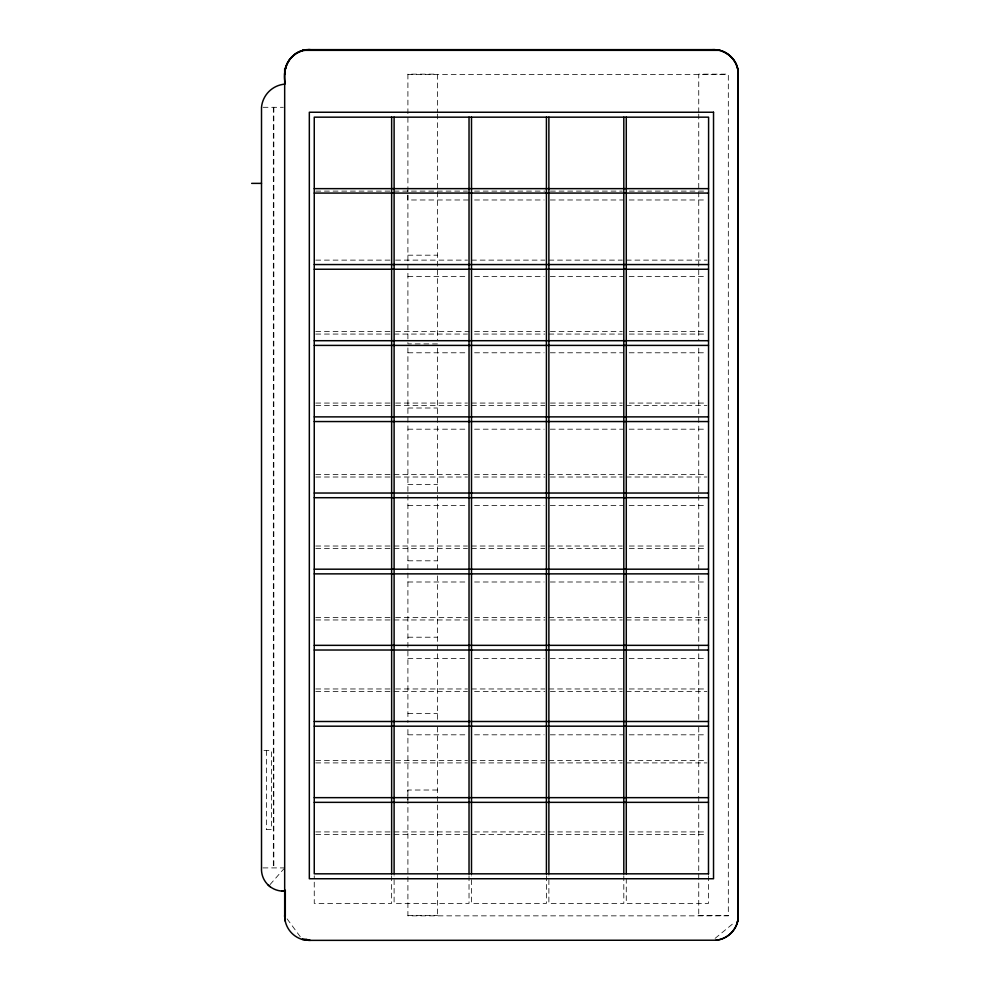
<?xml version="1.0" encoding="UTF-8"?>
<svg xmlns="http://www.w3.org/2000/svg" width="990" height="990" viewBox="0 0 990 990"><rect width="100%" height="100%" fill="white"/><g stroke="black" fill="none" stroke-linecap="round" stroke-linejoin="round"><path stroke-width="0.74" stroke-dasharray="4.95 3.71" d="M270.01 884.615L283.697 869.022M715.114 938.347L734.617 922.309M407.905 74.423L728.318 74.423M263.055 107.304L283.313 107.304M315.773 191.107L390.122 191.107M394.107 191.107L467.503 191.107M474.557 191.107L544.896 191.107M550.415 191.107L622.277 191.107M629.318 191.107L706.959 191.107M468.406 199.98L407.831 199.98L407.831 190.736M474.581 199.98L544.154 199.98M550.329 199.98L622.995 199.98M629.17 199.98L706.427 199.98M407.905 255.185L437.481 255.185M315.773 260.123L391.644 260.123M395.629 260.123L467.503 260.123M471.5 260.123L544.896 260.123M548.881 260.123L622.277 260.123M626.274 260.123L706.959 260.123M407.905 276.383L468.406 276.383M474.581 276.383L544.154 276.383M550.329 276.383L622.995 276.383M629.17 276.383L706.872 276.383M315.773 331.588L390.122 331.588M395.641 331.588L469.025 331.588M474.557 331.588L544.896 331.588M550.415 331.588L622.277 331.588M629.318 331.588L706.959 331.588M315.773 334.063L390.122 334.063M394.107 334.063L467.503 334.063M474.557 334.063L544.896 334.063M548.881 334.063L622.277 334.063M629.318 334.063L706.959 334.063M437.481 343.914L407.905 343.914L407.905 74.151L437.481 74.151L437.481 112.674M407.905 352.786L468.406 352.786M474.581 352.786L544.154 352.786M550.329 352.786L622.995 352.786M629.17 352.786L706.872 352.786M315.773 403.066L391.644 403.066M395.629 403.066L467.503 403.066M471.5 403.066L544.896 403.066M550.415 403.066L622.277 403.066M629.318 403.066L706.959 403.066M315.773 405.529L391.644 405.529M395.629 405.529L467.503 405.529M471.5 405.529L544.896 405.529M550.415 405.529L622.277 405.529M626.274 405.529L706.959 405.529M407.905 408.004L437.481 408.004M407.905 429.19L468.406 429.19M474.581 429.19L544.154 429.19M550.329 429.19L622.995 429.19M629.17 429.19L706.872 429.19M315.773 474.544L390.122 474.544M394.107 474.544L467.503 474.544M474.557 474.544L544.896 474.544M548.881 474.544L622.277 474.544M629.318 474.544L706.959 474.544M315.773 477.007L391.644 477.007M395.629 477.007L467.503 477.007M474.557 477.007L544.896 477.007M550.415 477.007L622.277 477.007M626.274 477.007L706.959 477.007M407.905 484.407L437.481 484.407M407.905 505.593L468.406 505.593M474.581 505.593L544.154 505.593M550.329 505.593L622.995 505.593M629.17 505.593L706.872 505.593M315.773 546.022L390.122 546.022M394.107 546.022L467.503 546.022M471.5 546.022L544.896 546.022M548.881 546.022L622.277 546.022M629.318 546.022L706.959 546.022M315.773 548.485L390.122 548.485M394.107 548.485L467.503 548.485M471.5 548.485L544.896 548.485M550.415 548.485L622.277 548.485M629.318 548.485L706.959 548.485M407.905 560.81L437.481 560.81M407.905 581.996L468.406 581.996M474.581 581.996L544.154 581.996M550.329 581.996L622.995 581.996M629.17 581.996L706.872 581.996M315.773 617.488L391.644 617.488M395.629 617.488L467.503 617.488M474.557 617.488L544.896 617.488M548.881 617.488L622.277 617.488M626.274 617.488L706.959 617.488M315.773 619.963L390.122 619.963M394.107 619.963L467.503 619.963M474.557 619.963L544.896 619.963M550.415 619.963L622.277 619.963M626.274 619.963L706.959 619.963M407.905 637.213L437.481 637.213M407.905 658.412L468.406 658.412M474.581 658.412L544.154 658.412M550.329 658.412L622.995 658.412M629.17 658.412L706.872 658.412M315.773 688.966L391.644 688.966M395.629 688.966L467.503 688.966M471.5 688.966L544.896 688.966M548.881 688.966L622.277 688.966M629.318 688.966L706.959 688.966M315.773 691.428L391.644 691.428M394.107 691.428L467.503 691.428M474.557 691.428L544.896 691.428M550.415 691.428L622.277 691.428M626.274 691.428L706.959 691.428M407.905 713.617L437.481 713.617M407.905 734.815L468.406 734.815M474.581 734.815L544.154 734.815M550.329 734.815L622.995 734.815M629.17 734.815L706.872 734.815M263.971 750.581L271.371 750.581L271.371 829.62L263.971 829.62M315.773 760.444L390.122 760.444M395.629 760.444L467.503 760.444M471.5 760.444L544.896 760.444M548.881 760.444L622.277 760.444M629.318 760.444L706.959 760.444M315.773 762.906L390.122 762.906M395.629 762.906L467.503 762.906M471.5 762.906L544.896 762.906M550.415 762.906L622.277 762.906M626.274 762.906L706.959 762.906M437.481 790.02L407.831 790.02L407.831 800.799M315.773 831.922L391.644 831.922M394.107 831.922L467.503 831.922M474.557 831.922L544.896 831.922M548.881 831.922L622.277 831.922M629.318 831.922L706.959 831.922M315.773 834.384L391.644 834.384M394.107 834.384L467.503 834.384M471.5 834.384L544.896 834.384M548.881 834.384L622.277 834.384M629.318 834.384L706.959 834.384M262.981 867.908L284.675 867.908M407.905 915.577L437.481 915.577M698.742 915.577L728.318 915.577M287.088 918.856L300.366 936.887M708.481 875.791L708.481 903.387L626.274 903.387L626.274 875.791M698.742 112.674L698.742 74.151L728.318 74.151L728.318 915.849L407.905 915.849L407.905 727.106M698.742 114.023L698.742 340.461M698.742 348.171L698.742 569.683M698.742 575.846L698.742 722.49M698.742 727.106L698.742 915.849M623.811 875.791L623.811 903.387L548.881 903.387L548.881 875.791M546.418 875.791L546.418 903.387L471.5 903.387L471.5 875.791M469.025 875.791L469.025 903.387L394.107 903.387L394.107 875.791M437.481 114.023L437.481 340.461M437.481 348.171L437.481 571.985M437.481 575.846L437.481 722.49M437.481 727.106L437.481 915.849M407.905 347.923L407.905 722.49M391.644 875.791L391.644 903.387L314.251 903.387L314.251 875.791M273.834 107.304L273.834 867.908M273.339 107.304L273.339 867.908M266.434 750.581L266.434 829.62"/><path stroke-width="1.49" d="M736.659 924.301L738.057 919.475L738.169 912.904M291.11 57.742C286.939 62.209 284.761 68.36 284.675 74.287M284.675 74.151L285.516 67.766M738.169 75.512L738.057 71.948M738.169 917.223C737.748 929.004 727.613 939.25 715.918 940.203M284.675 83.618L285.306 83.618C281.247 67.122 292.199 48.423 310.365 49.636M310.365 940.364L302.94 939.659A24.651 24.651 0 0 1 284.675 915.849L285.306 916.455L285.306 890.183M284.675 915.849L284.675 68.718L285.405 68.619M291.308 57.457L296.282 53.373L302.94 50.342L720.089 50.342C728.826 52.866 736.189 60.266 737.723 69.35M737.847 919.648L738.057 70.525C736.412 58.744 725.076 49.562 713.703 49.636M285.306 68.718A24.651 24.651 0 0 1 302.136 50.713L302.94 50.342M302.136 50.713L309.326 49.636M712.664 49.636L720.089 50.342M308.286 49.636L714.743 49.636M251.646 183.373L261.509 183.373M314.251 188.644L708.481 188.644M314.251 193.075L708.481 193.075M314.251 264.553L708.481 264.553M314.251 269.243L708.481 269.243M314.251 340.709L708.481 340.709M314.251 345.399L708.481 345.399M314.251 416.877L708.481 416.877M314.251 421.554L708.481 421.554M314.251 493.032L708.481 493.032M314.251 497.71L708.481 497.71M314.251 569.188L708.481 569.188M314.251 573.866L708.481 573.866M314.251 645.344L708.481 645.344M314.251 650.022L708.481 650.022M314.251 721.5L708.481 721.5M314.251 726.19L708.481 726.19M314.251 797.655L708.481 797.655M314.251 802.346L708.481 802.346M708.593 873.824L314.251 873.824L314.251 117.167L708.593 117.167L708.481 873.824M284.576 915.713L285.306 921.282M306.776 939.287L302.136 939.287L309.326 940.364M308.286 940.364L716.376 940.215A24.651 24.651 0 0 0 738.057 919.475M281.593 891.049L284.675 891.074A21.842 21.842 0 0 1 261.509 867.908L261.509 107.304A25.641 25.641 0 0 1 284.675 84.138M267.857 884.713L270.196 886.731M738.169 72.777L738.169 915.713M626.274 117.167L626.274 873.824M623.811 117.167L623.811 873.824M548.881 117.167L548.881 873.824M546.418 117.167L546.418 873.824M471.5 117.167L471.5 873.824M469.025 117.167L469.025 873.824M394.107 117.167L394.107 873.824M391.644 117.167L391.644 873.824M722.626 51.307A24.651 24.651 0 0 1 738.057 70.525M713.53 112.241L309.326 112.241L309.326 878.749L713.53 878.749L713.53 112.241"/></g></svg>
